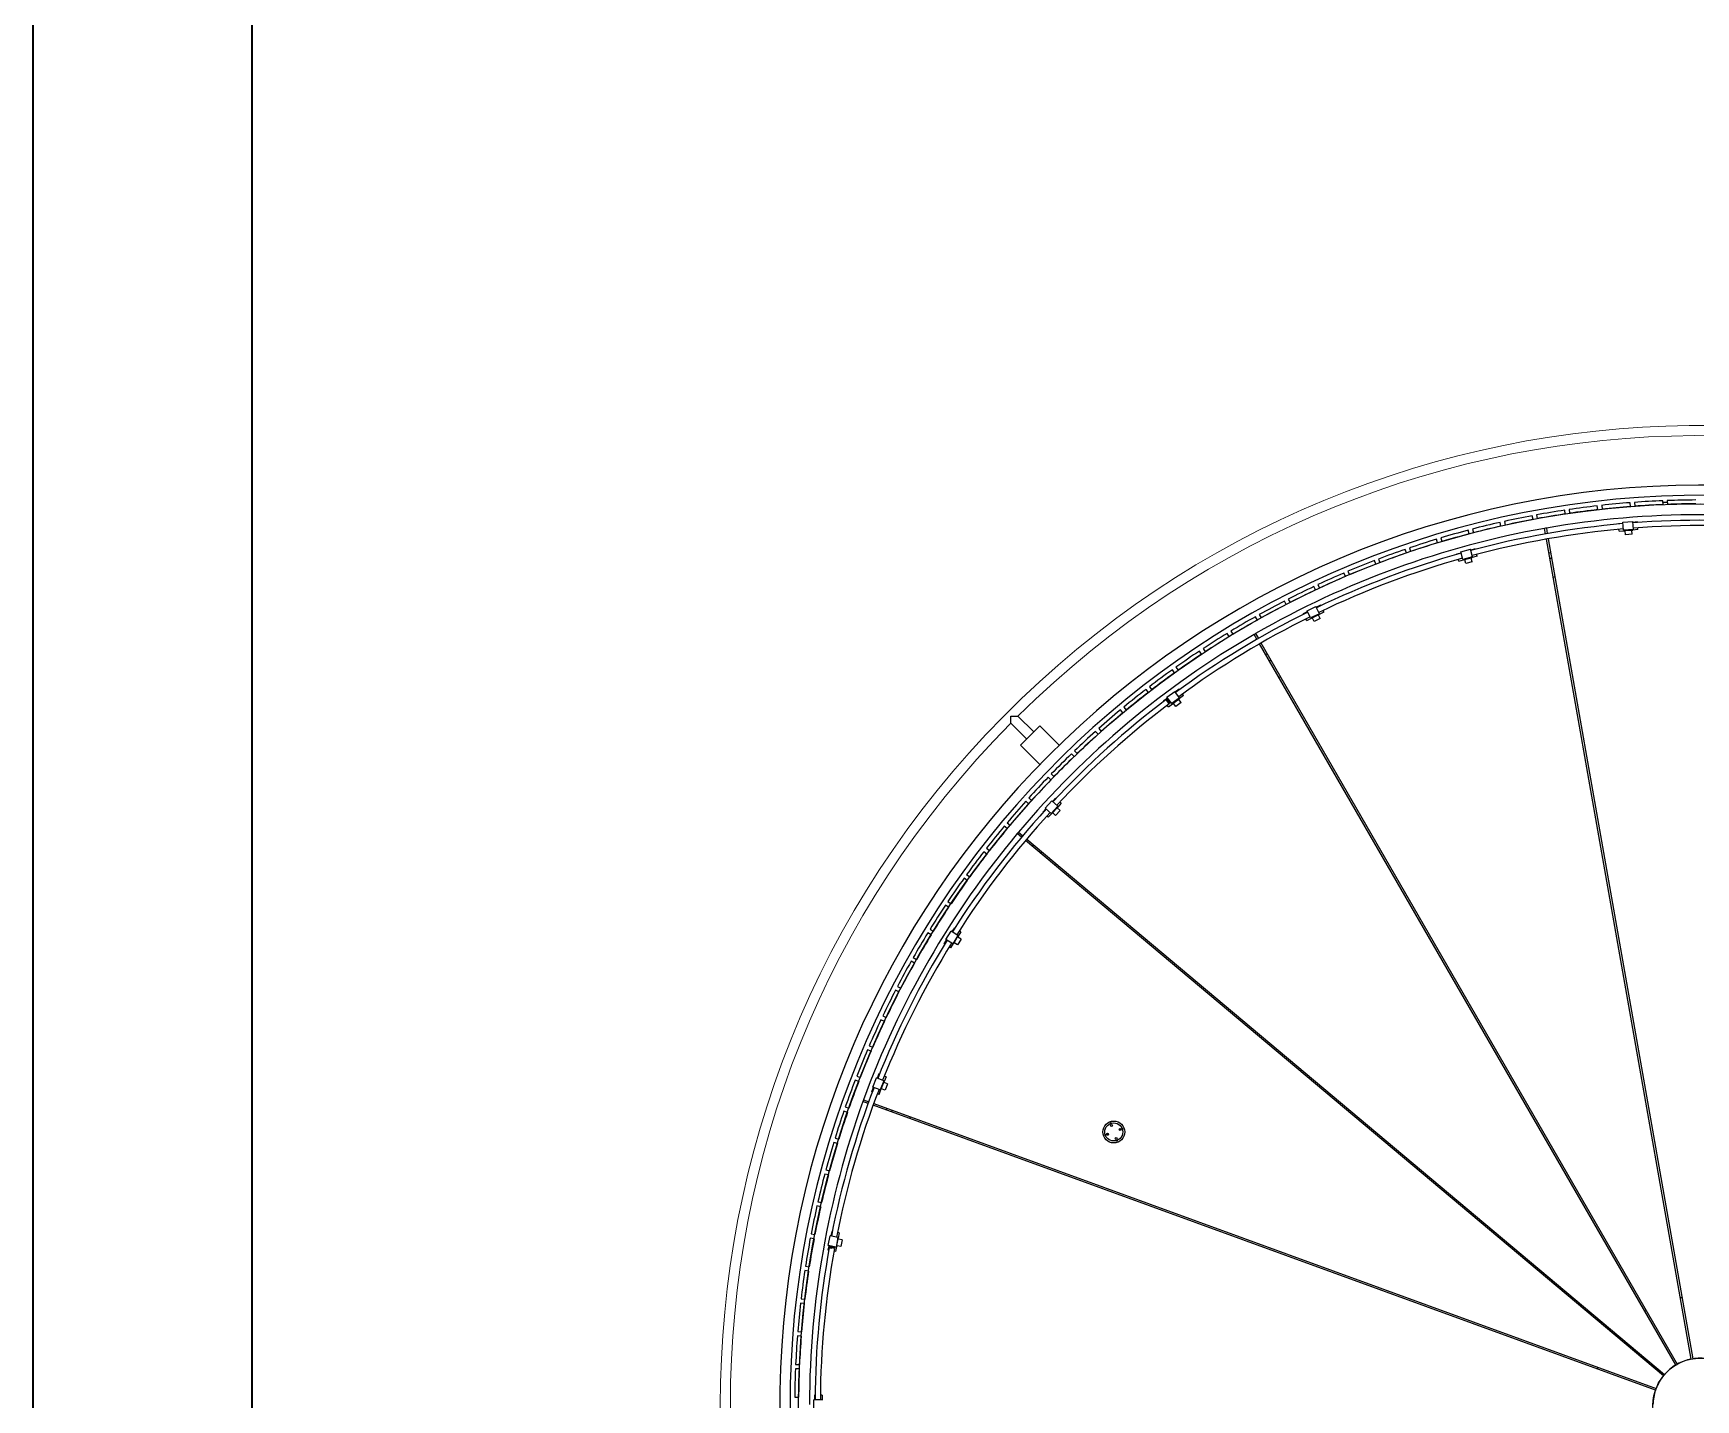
# Model space of a CAD drawing. Header units: millimetres. Extents: x 0 to 100323, y 0 to 59400.
# Drawn here: x 0 to 15212, y 22267 to 34771 of the extents above; entities that cross this region are included whole.
import ezdxf

# ---------------------------------------------------------------- set-up
doc = ezdxf.new("R2010")
doc.units = ezdxf.units.MM
doc.header["$LTSCALE"] = 100
doc.layers.get('0').update_dxf_attribs({"lineweight": 18})
doc.layers.add('Border', color=7, linetype='Continuous', lineweight=35)
doc.layers.add('Visible', color=7, linetype='Continuous', lineweight=25)
doc.layers.add('P_Cable Ducts (CD)', color=30, linetype='Continuous', lineweight=18, true_color=0xff7f00)
doc.layers.add('P_Condensate (CS)', color=40, linetype='Continuous', lineweight=18, true_color=0xffbf00)

# ---------------------------------------------------------------- blocks, each defined once
blk = doc.blocks.new('Borders Bigadan Border')
at = {"layer": 'Border'}
for p, q in [((0, 0), (0, 594)), ((20, 589), (20, 5))]:
    blk.add_line(p, q, dxfattribs=at)

msp = doc.modelspace()

# ---------------------------------------------------------------- linework, layer by layer
at = {"layer": 'P_Cable Ducts (CD)'}
msp.add_arc((15252.6, 22215.6), 8874, 45.97008, 134.703, dxfattribs=at)
at = {"layer": 'P_Condensate (CS)'}
for radius, start, end in [(8966, 45.96509, 314.03491), (8874, 135.297, 224.703)]:
    msp.add_arc((15252.6, 22215.6), radius, start, end, dxfattribs=at)
at = {"layer": 'Visible'}
for p, q in [((14315.4, 30412.2), (14311.5, 30447)), ((14351.3, 30451.4), (14355.1, 30416.7)), ((14613.6, 30440.8), (14611, 30475.7)), ((14650.9, 30478.7), (14653.5, 30443.8)), ((14912.7, 30458.6), (14911.4, 30493.6)), ((14952, 30477.7), (14912, 30477.7)), ((14951.3, 30495.1), (14952.7, 30460.2)), ((13429.6, 30261.7), (13422, 30295.8)), ((13461, 30304.6), (13468.7, 30270.4)), ((13723, 30322.6), (13716.6, 30357)), ((13755.9, 30364.3), (13762.3, 30329.9)), ((14018.4, 30372.8), (14013.2, 30407.4)), ((14052.8, 30413.3), (14057.9, 30378.7)), ((14504.2, 30285), (14545.1, 30288.3)), ((14504.6, 30280.2), (14504.2, 30285)), ((14546.1, 30288.4), (14545.1, 30288.3)), ((14545.4, 30296.4), (14635.1, 30303.7)), ((14551.4, 30223.6), (14545.4, 30296.4)), ((14641.1, 30231), (14635.1, 30303.7)), ((14636.8, 30295.8), (14635.8, 30295.7)), ((14677.6, 30299.2), (14636.8, 30295.8)), ((14678, 30294.4), (14677.6, 30299.2)), ((12850.5, 30108.2), (12840.4, 30141.7)), ((12878.7, 30153.2), (12888.8, 30119.7)), ((13138.7, 30190.2), (13129.8, 30224)), ((13168.5, 30234.2), (13177.4, 30200.3)), ((13838.3, 30190.3), (13829.5, 30240.4)), ((13845.3, 30243.2), (13854.1, 30193.1)), ((15169.8, 22639.5), (13846.7, 30142.8)), ((13862.5, 30145.5), (15185.5, 22642.3)), ((14509.9, 30215.2), (14508.5, 30232)), ((14509.9, 30215.2), (14556.8, 30219)), ((14641.1, 30231), (14551.4, 30223.6)), ((14556.3, 30224), (14556.8, 30219)), ((14565.7, 30219.8), (14556.8, 30219)), ((14559.3, 30224.3), (14559.5, 30222.3)), ((14565.5, 30222.8), (14559.5, 30222.3)), ((14627.3, 30227.8), (14565.5, 30222.8)), ((14565.7, 30219.8), (14627.5, 30224.8)), ((14565.7, 30219.8), (14566, 30216.8)), ((14568.7, 30182.9), (14566, 30216.8)), ((14630.5, 30188), (14568.7, 30182.9)), ((14627.3, 30227.8), (14633.3, 30228.3)), ((14627.5, 30224.8), (14636.5, 30225.6)), ((14627.8, 30221.8), (14627.5, 30224.8)), ((14630.5, 30188), (14627.8, 30221.8)), ((14633.1, 30230.3), (14633.3, 30228.3)), ((14636.1, 30230.5), (14636.5, 30225.6)), ((14683.3, 30229.4), (14636.5, 30225.6)), ((14683.3, 30229.4), (14682, 30246.2)), ((12565.5, 30015.7), (12554.2, 30048.9)), ((12592, 30061.8), (12603.4, 30028.7)), ((13024.6, 30007.3), (13064.2, 30018.2)), ((13025.9, 30002.7), (13024.6, 30007.3)), ((13063, 30026.1), (13149.8, 30050)), ((13082.3, 29955.7), (13063, 30026.1)), ((13065.1, 30018.4), (13064.2, 30018.2)), ((13169.1, 29979.6), (13082.3, 29955.7)), ((13156.2, 29973.9), (13096.4, 29957.5)), ((13097.2, 29954.6), (13157, 29971)), ((13169.1, 29979.6), (13149.8, 30050)), ((13152.9, 30042.5), (13151.9, 30042.2)), ((13192.4, 30053.3), (13152.9, 30042.5)), ((13156.2, 29973.9), (13162, 29975.5)), ((13157, 29971), (13165.6, 29973.4)), ((13157.8, 29968.1), (13157, 29971)), ((13166.7, 29935.3), (13157.8, 29968.1)), ((13161.4, 29977.4), (13162, 29975.5)), ((13164.3, 29978.2), (13165.6, 29973.4)), ((13211, 29985.8), (13165.6, 29973.4)), ((13193.7, 30048.7), (13192.4, 30053.3)), ((13211, 29985.8), (13206.5, 30002.1)), ((13869.1, 30015.7), (13884.8, 30018.8)), ((12006.5, 29800.2), (11992.8, 29832.4)), ((12029.6, 29848), (12043.3, 29815.8)), ((12284.1, 29913), (12271.5, 29945.7)), ((12308.9, 29960), (12321.4, 29927.3)), ((13043.2, 29939.8), (13038.7, 29956.1)), ((13043.2, 29939.8), (13088.5, 29952.2)), ((13087.2, 29957.1), (13088.5, 29952.2)), ((13097.2, 29954.6), (13088.5, 29952.2)), ((13090.1, 29957.9), (13090.6, 29955.9)), ((13096.4, 29957.5), (13090.6, 29955.9)), ((13097.2, 29954.6), (13098, 29951.7)), ((13107, 29918.9), (13098, 29951.7)), ((13166.7, 29935.3), (13107, 29918.9)), ((11733.2, 29677.3), (11718.4, 29709)), ((11754.6, 29726), (11769.5, 29694.3)), ((11464.6, 29544.6), (11448.6, 29575.7)), ((11484.2, 29594), (11500.2, 29562.9)), ((11656.2, 29486.4), (11737.1, 29525.9)), ((11769.1, 29460.2), (11737.1, 29525.9)), ((11741.5, 29519.1), (11740.6, 29518.7)), ((11778.4, 29537.1), (11741.5, 29519.1)), ((11780.5, 29532.8), (11778.4, 29537.1)), ((11201, 29402.2), (11183.9, 29432.7)), ((11218.8, 29452.3), (11235.9, 29421.8)), ((11622, 29460.8), (11658.8, 29478.8)), ((11624.1, 29456.5), (11622, 29460.8)), ((11652.7, 29397.9), (11645.3, 29413.1)), ((11652.7, 29397.9), (11694.9, 29418.5)), ((11688.2, 29420.8), (11656.2, 29486.4)), ((11659.7, 29479.2), (11658.8, 29478.8)), ((11769.1, 29460.2), (11688.2, 29420.8)), ((11692.7, 29423), (11694.9, 29418.5)), ((11703, 29422.4), (11694.9, 29418.5)), ((11695.4, 29424.3), (11696.3, 29422.5)), ((11701.7, 29425.1), (11696.3, 29422.5)), ((11757.4, 29452.3), (11701.7, 29425.1)), ((11703, 29422.4), (11758.7, 29449.6)), ((11703, 29422.4), (11704.3, 29419.7)), ((11719.2, 29389.2), (11704.3, 29419.7)), ((11774.9, 29416.4), (11719.2, 29389.2)), ((11757.4, 29452.3), (11762.8, 29454.9)), ((11758.7, 29449.6), (11766.8, 29453.6)), ((11760, 29446.9), (11758.7, 29449.6)), ((11774.9, 29416.4), (11760, 29446.9)), ((11761.9, 29456.7), (11762.8, 29454.9)), ((11764.6, 29458.1), (11766.8, 29453.6)), ((11809, 29474.2), (11766.8, 29453.6)), ((11809, 29474.2), (11801.6, 29489.3)), ((10942.7, 29250.3), (10924.5, 29280.2)), ((10958.7, 29301), (10976.9, 29271.2)), ((11196.1, 29225.7), (11170.7, 29269.7)), ((11184.6, 29277.7), (11210, 29233.7)), ((10690.1, 29089.2), (10670.8, 29118.4)), ((10704.2, 29140.5), (10723.5, 29111.2)), ((15029.8, 22585.6), (11220.3, 29183.9)), ((11234.1, 29191.9), (15043.6, 22593.6)), ((11276.8, 29085.9), (11291.2, 29093)), ((10443.5, 28919), (10423.2, 28947.5)), ((10455.8, 28970.7), (10476.1, 28942.2)), ((10203.3, 28740), (10182, 28767.7)), ((10213.7, 28792.1), (10235, 28764.4)), ((10484.2, 28768.2), (10451.3, 28743.7)), ((10487, 28764.3), (10484.2, 28768.2)), ((9978.2, 28604.8), (10000.5, 28577.9)), ((10344.6, 28664.3), (10377.5, 28688.8)), ((10347.4, 28660.4), (10344.6, 28664.3)), ((10395, 28635.9), (10365.9, 28674.4)), ((10368.1, 28671.5), (10368.6, 28672.6)), ((10368.1, 28671.5), (10380.5, 28655.2)), ((10368.1, 28671.5), (10368.1, 28671.5)), ((10400.6, 28640.1), (10371.5, 28678.7)), ((10373.7, 28675.7), (10372.6, 28675.6)), ((10373.5, 28695.8), (10445.7, 28749.5)), ((10417.1, 28637.2), (10373.5, 28695.8)), ((10373.7, 28675.8), (10373.7, 28675.7)), ((10373.7, 28675.7), (10386.1, 28659.4)), ((10386.4, 28608.1), (10376.3, 28621.7)), ((10378.3, 28689.4), (10377.5, 28688.8)), ((10386.4, 28608.1), (10424.1, 28636.2)), ((10392.8, 28638.8), (10394, 28639)), ((10398.4, 28643), (10398, 28642)), ((10489.3, 28691), (10417.1, 28637.2)), ((10421.1, 28640.2), (10424.1, 28636.2)), ((10423.5, 28642), (10424.7, 28640.4)), ((10431.3, 28641.6), (10424.1, 28636.2)), ((10429.5, 28644), (10424.7, 28640.4)), ((10479.2, 28681), (10429.5, 28644)), ((10431.3, 28641.6), (10481, 28678.6)), ((10431.3, 28641.6), (10433.1, 28639.2)), ((10453.4, 28611.9), (10433.1, 28639.2)), ((10489.3, 28691), (10445.7, 28749.5)), ((10451.3, 28743.7), (10450.5, 28743.1)), ((10503.1, 28648.9), (10453.4, 28611.9)), ((10479.2, 28681), (10484, 28684.6)), ((10481, 28678.6), (10488.2, 28684)), ((10482.8, 28676.2), (10481, 28678.6)), ((10503.1, 28648.9), (10482.8, 28676.2)), ((10482.9, 28686.2), (10484, 28684.6)), ((10485.3, 28688), (10488.2, 28684)), ((10525.9, 28712), (10488.2, 28684)), ((10525.9, 28712), (10515.9, 28725.6)), ((9089.5, 28313.7), (8945.3, 28457.9)), ((9154.5, 28378.8), (9010.4, 28522.9)), ((9969.7, 28552.3), (9947.4, 28579.2)), ((9033.6, 28257.9), (9210.4, 28434.6)), ((9387.8, 28257.2), (9210.4, 28434.6)), ((9743.1, 28356.3), (9719.8, 28382.4)), ((9749.7, 28409.1), (9773, 28382.9)), ((9033.6, 28257.9), (9211.1, 28080.4)), ((9523.8, 28152.2), (9499.5, 28177.4)), ((9528.4, 28205.2), (9552.6, 28179.9)), ((9314.7, 27993.3), (9339.8, 27969)), ((9312, 27940.3), (9286.9, 27964.6)), ((9108.1, 27720.8), (9082, 27744.2)), ((9108.8, 27773.9), (9134.8, 27750.5)), ((9259.1, 27681.6), (9320.1, 27747.7)), ((9373.8, 27698.2), (9312.8, 27632.1)), ((9373.8, 27698.2), (9320.1, 27747.7)), ((9365.8, 27686.6), (9323.8, 27641)), ((9326.7, 27743), (9326, 27742.3)), ((9354.5, 27773.2), (9326.7, 27743)), ((9358, 27769.9), (9354.5, 27773.2)), ((9365.8, 27686.6), (9369.9, 27691)), ((9368, 27684.5), (9374.1, 27691.2)), ((9368.4, 27692.3), (9369.9, 27691)), ((9370.4, 27694.6), (9374.1, 27691.2)), ((9406, 27725.7), (9374.1, 27691.2)), ((9406, 27725.7), (9393.5, 27737.2)), ((8911, 27547.2), (8937.9, 27524.7)), ((9236.5, 27645.3), (9264.3, 27675.4)), ((9240.1, 27642), (9236.5, 27645.3)), ((9312.8, 27632.1), (9259.1, 27681.6)), ((9265, 27676.1), (9264.3, 27675.4)), ((9288, 27597.8), (9275.6, 27609.2)), ((9288, 27597.8), (9319.9, 27632.4)), ((9316.2, 27635.7), (9319.9, 27632.4)), ((9318.2, 27637.9), (9319.7, 27636.6)), ((9323.8, 27641), (9319.7, 27636.6)), ((9326, 27639), (9319.9, 27632.4)), ((9326, 27639), (9368, 27684.5)), ((9326, 27639), (9328.2, 27636.9)), ((9353.2, 27613.9), (9328.2, 27636.9)), ((9395.2, 27659.5), (9353.2, 27613.9)), ((9370.2, 27682.5), (9368, 27684.5)), ((9395.2, 27659.5), (9370.2, 27682.5)), ((8912.2, 27494), (8885.4, 27516.5)), ((9043.2, 27415.5), (9004.2, 27448.2)), ((9014.5, 27460.5), (9053.5, 27427.8)), ((14916.7, 22487.1), (9080.2, 27384.5)), ((9090.5, 27396.7), (14927, 22499.3)), ((8724.7, 27260.3), (8697.1, 27281.8)), ((8721.6, 27313.4), (8749.3, 27291.9)), ((9144.8, 27330.3), (9153.7, 27343.7)), ((8545.9, 27020), (8517.5, 27040.4)), ((8540.8, 27072.9), (8569.2, 27052.4)), ((8375.8, 26773.3), (8346.7, 26792.7)), ((8368.9, 26826), (8398, 26806.6)), ((8214.9, 26520.6), (8185.1, 26538.9)), ((8206, 26573), (8235.8, 26554.6)), ((8336.1, 26438.9), (8357.8, 26473.6)), ((8351.6, 26478.7), (8399.3, 26555)), ((8413.5, 26440), (8351.6, 26478.7)), ((8358.4, 26474.5), (8357.8, 26473.6)), ((8461.2, 26516.3), (8399.3, 26555)), ((8406.6, 26551.6), (8406.1, 26550.8)), ((8428.4, 26586.4), (8406.6, 26551.6)), ((8461.2, 26516.3), (8413.5, 26440)), ((8455.5, 26503.4), (8422.6, 26450.8)), ((8425.1, 26449.2), (8458, 26501.8)), ((8432.4, 26583.8), (8428.4, 26586.4)), ((8455.5, 26503.4), (8458.6, 26508.5)), ((8489.4, 26482.2), (8456.5, 26429.6)), ((8457, 26509.5), (8458.6, 26508.5)), ((8458, 26501.8), (8462.8, 26509.4)), ((8460.6, 26500.2), (8458, 26501.8)), ((8458.5, 26512.1), (8462.8, 26509.4)), ((8489.4, 26482.2), (8460.6, 26500.2)), ((8487.7, 26549.3), (8462.8, 26509.4)), ((8487.7, 26549.3), (8473.4, 26558.2)), ((8340.2, 26436.3), (8336.1, 26438.9)), ((8395.4, 26401.8), (8381.1, 26410.7)), ((8395.4, 26401.8), (8420.4, 26441.6)), ((8416.1, 26444.3), (8420.4, 26441.6)), ((8417.7, 26446.8), (8419.4, 26445.7)), ((8422.6, 26450.8), (8419.4, 26445.7)), ((8425.1, 26449.2), (8420.4, 26441.6)), ((8425.1, 26449.2), (8427.7, 26447.6)), ((8456.5, 26429.6), (8427.7, 26447.6)), ((8063.2, 26262.2), (8032.7, 26279.4)), ((8052.4, 26314.2), (8082.9, 26297)), ((7921, 25998.4), (7889.9, 26014.6)), ((7908.4, 26050.1), (7939.4, 26033.9)), ((7788.5, 25729.7), (7756.8, 25744.7)), ((7774, 25780.9), (7805.6, 25765.9)), ((7665.8, 25456.4), (7633.6, 25470.2)), ((7649.4, 25507), (7681.6, 25493.1)), ((7553.1, 25178.8), (7520.5, 25191.4)), ((7534.9, 25228.7), (7567.6, 25216.1)), ((7674.3, 25086.8), (7689.2, 25124.9)), ((7682.2, 25128.8), (7714.9, 25212.6)), ((7750.1, 25102.2), (7682.2, 25128.8)), ((7689.6, 25125.9), (7689.2, 25124.9)), ((7782.9, 25186), (7714.9, 25212.6)), ((7722.8, 25210.6), (7722.4, 25209.7)), ((7737.7, 25248.8), (7722.8, 25210.6)), ((7742.2, 25247), (7737.7, 25248.8)), ((7739.5, 25061.3), (7756.6, 25105)), ((7782.9, 25186), (7750.1, 25102.2)), ((7752, 25106.8), (7756.6, 25105)), ((7753.1, 25109.6), (7754.9, 25108.9)), ((7757.1, 25114.5), (7754.9, 25108.9)), ((7759.9, 25113.4), (7756.6, 25105)), ((7779.7, 25172.2), (7757.1, 25114.5)), ((7759.9, 25113.4), (7782.5, 25171.1)), ((7759.9, 25113.4), (7762.7, 25112.3)), ((7794.4, 25099.9), (7762.7, 25112.3)), ((7779.7, 25172.2), (7781.9, 25177.8)), ((7780, 25178.6), (7781.9, 25177.8)), ((7781.1, 25181.3), (7785.8, 25179.5)), ((7782.5, 25171.1), (7785.8, 25179.5)), ((7785.3, 25170.1), (7782.5, 25171.1)), ((7816.9, 25157.7), (7785.3, 25170.1)), ((7802.9, 25223.3), (7785.8, 25179.5)), ((7802.9, 25223.3), (7787.2, 25229.4)), ((7816.9, 25157.7), (7794.4, 25099.9)), ((7639.2, 24978.2), (7591.4, 24995.6)), ((7596.9, 25010.6), (7644.7, 24993.2)), ((7678.8, 25085), (7674.3, 25086.8)), ((14844.1, 22355.8), (7684.6, 24961.7)), ((7690, 24976.7), (14849.6, 22370.8)), ((7739.5, 25061.3), (7723.8, 25067.4)), ((7450.6, 24897.2), (7417.5, 24908.7)), ((7430.6, 24946.5), (7463.7, 24935)), ((7805.8, 24917.5), (7810.9, 24932.7)), ((7336.6, 24660.7), (7370.1, 24650.4)), ((7358.4, 24612.2), (7324.9, 24622.4)), ((7253.1, 24371.6), (7286.9, 24362.6)), ((7276.6, 24323.9), (7242.8, 24333)), ((7205.3, 24032.9), (7171.2, 24040.7)), ((7180.1, 24079.7), (7214.2, 24071.9)), ((7144.6, 23739.5), (7110.2, 23746.1)), ((7117.7, 23785.4), (7152.1, 23778.8)), ((7274, 23678.3), (7290.7, 23766.8)), ((7362.4, 23753.2), (7290.7, 23766.8)), ((7298.7, 23766.3), (7298.6, 23765.3)), ((7306.4, 23806.5), (7298.7, 23766.3)), ((7311.1, 23805.6), (7306.4, 23806.5)), ((7362.4, 23753.2), (7345.7, 23664.8)), ((7361.8, 23739.1), (7350.3, 23678.1)), ((7353.2, 23677.6), (7364.7, 23738.5)), ((7375.1, 23793.5), (7358.5, 23796.7)), ((7360.9, 23745.3), (7362.9, 23745)), ((7361.5, 23748.3), (7366.4, 23747.4)), ((7361.8, 23739.1), (7362.9, 23745)), ((7364.7, 23738.5), (7366.4, 23747.4)), ((7367.7, 23738), (7364.7, 23738.5)), ((7375.1, 23793.5), (7366.4, 23747.4)), ((7401.1, 23731.6), (7367.7, 23738)), ((7401.1, 23731.6), (7389.6, 23670.7)), ((7345.7, 23664.8), (7274, 23678.3)), ((7274, 23635.6), (7281.6, 23675.9)), ((7278.8, 23634.7), (7274, 23635.6)), ((7281.8, 23676.8), (7281.6, 23675.9)), ((7330.7, 23650.5), (7283.2, 23659.1)), ((7331.9, 23657.4), (7284.4, 23666)), ((7286.7, 23658.5), (7286.4, 23659.6)), ((7286.7, 23658.5), (7306.9, 23654.8)), ((7286.7, 23658.5), (7286.7, 23658.5)), ((7288, 23665.4), (7287.3, 23664.5)), ((7288, 23665.4), (7308.2, 23661.7)), ((7288, 23665.4), (7288, 23665.4)), ((7342.8, 23622.6), (7326.2, 23625.7)), ((7327.1, 23651.2), (7327.8, 23652)), ((7328.3, 23658), (7328.7, 23657)), ((7342.8, 23622.6), (7351.5, 23668.7)), ((7346.6, 23669.7), (7351.5, 23668.7)), ((7347.2, 23672.6), (7349.2, 23672.2)), ((7350.3, 23678.1), (7349.2, 23672.2)), ((7353.2, 23677.6), (7351.5, 23668.7)), ((7353.2, 23677.6), (7356.2, 23677)), ((7389.6, 23670.7), (7356.2, 23677)), ((7094.6, 23444.1), (7060, 23449.4)), ((7066.1, 23488.9), (7100.7, 23483.6)), ((7055.4, 23147.1), (7020.6, 23151.1)), ((7025.2, 23190.8), (7060, 23186.8)), ((7027, 22848.8), (6992.1, 22851.6)), ((6995.2, 22891.4), (7030.1, 22888.7)), ((7009.4, 22549.7), (6974.4, 22551.2)), ((6976.1, 22591.2), (7011.1, 22589.7)), ((6968, 22290.4), (7003, 22290.2)), ((7141.1, 22177.4), (7141.2, 22267.4)), ((7214.2, 22267.3), (7141.2, 22267.4)), ((7154, 22309.4), (7149.2, 22309.4)), ((7149.2, 22309.4), (7149.2, 22268.4)), ((7149.2, 22268.4), (7149.2, 22267.4)), ((7219.2, 22309.3), (7202.3, 22309.3)), ((7219.2, 22309.3), (7219.2, 22262.3))]:
    msp.add_line(p, q, dxfattribs=at)
for centre, radius in [((15252.6, 22215.6), 8250), ((9887.2, 24717.6), 100), ((9887.2, 24717.6), 82.5), ((9828.4, 24696.2), 9), ((9828.4, 24696.2), 8.75), ((9865.8, 24776.3), 9), ((9865.8, 24776.3), 8.75), ((9908.5, 24658.9), 9), ((9908.5, 24658.9), 8.75), ((9945.9, 24739), 9), ((9945.9, 24739), 8.75), ((15252.6, 22215.6), 431.9)]:
    msp.add_circle(centre, radius, dxfattribs=at)
for centre, radius, start, end in [((15252.6, 22215.6), 8420, 9.75585, 276.75081), ((15252.6, 22215.6), 8326.9, 9.19557, 276.32923), ((15252.6, 22215.6), 8285, 96.52254, 98.32684), ((15252.6, 22215.6), 8285, 94.44162, 96.24592), ((15252.6, 22215.6), 8250, 94.44221, 96.24533), ((15252.6, 22215.6), 8285, 92.36069, 94.16499), ((15252.6, 22215.6), 8250, 92.36128, 94.16441), ((15252.6, 22215.6), 8285, 90.27977, 92.08407), ((15252.6, 22215.6), 8250, 90.28036, 92.08348), ((15252.6, 22215.6), 8099.1, 95.00225, 105.0241), ((15252.6, 22215.6), 8285, 102.76532, 104.56962), ((15252.6, 22215.6), 8285, 100.68439, 102.48869), ((15252.6, 22215.6), 8250, 100.68498, 102.48811), ((15252.6, 22215.6), 8285, 98.60347, 100.40777), ((15252.6, 22215.6), 8250, 98.60406, 100.40718), ((15252.6, 22215.6), 8150, 80.05624, 99.94376), ((15252.6, 22215.6), 8250, 96.52313, 98.32626), ((15252.6, 22215.6), 8099.1, 84.4887, 94.36556), ((15252.6, 22215.6), 8150, 100.05624, 119.94376), ((15252.6, 22215.6), 8285, 106.92717, 108.73147), ((15252.6, 22215.6), 8285, 104.84624, 106.65054), ((15252.6, 22215.6), 8250, 104.84683, 106.64996), ((15252.6, 22215.6), 8050.8, 95.00416, 105.02219), ((15252.6, 22215.6), 8250, 102.76591, 104.56903), ((15252.6, 22215.6), 8150, 99.94376, 100.05624), ((15252.6, 22215.6), 8050.8, 84.4887, 94.36365), ((15252.6, 22215.6), 8099.1, 105.66079, 115.68264), ((15252.6, 22215.6), 8285, 109.00809, 110.81239), ((15252.6, 22215.6), 8250, 109.00868, 110.81181), ((15252.6, 22215.6), 8250, 106.92775, 108.73088), ((15252.6, 22215.6), 8285, 113.16994, 114.97424), ((15252.6, 22215.6), 8050.8, 105.6627, 115.68073), ((15252.6, 22215.6), 8285, 111.08902, 112.89332), ((15252.6, 22215.6), 8250, 111.0896, 112.89273), ((15252.6, 22215.6), 7870, 99.94176, 100.05824), ((15252.6, 22215.6), 8285, 115.25087, 117.05517), ((15252.6, 22215.6), 8250, 115.25145, 117.05458), ((15252.6, 22215.6), 8250, 113.17053, 114.97366), ((15252.6, 22215.6), 7695, 99.94043, 100.05957), ((15252.6, 22215.6), 8285, 117.33179, 119.13609), ((15252.6, 22215.6), 8250, 117.33238, 119.13551), ((15252.6, 22215.6), 8099.1, 116.31933, 126.34118), ((15252.6, 22215.6), 8050.8, 116.32124, 126.33927), ((15252.6, 22215.6), 8285, 119.41272, 121.21702), ((15252.6, 22215.6), 8250, 119.4133, 121.21643), ((15252.6, 22215.6), 8150, 120.05624, 139.94376), ((15252.6, 22215.6), 8285, 121.49364, 123.29794), ((15252.6, 22215.6), 8250, 121.49423, 123.29736), ((15252.6, 22215.6), 8150, 119.94376, 120.05624), ((15252.6, 22215.6), 8285, 123.57457, 125.37887), ((15252.6, 22215.6), 8250, 123.57515, 125.37828), ((15252.6, 22215.6), 8285, 125.65549, 127.45979), ((15252.6, 22215.6), 8250, 125.65608, 127.45921), ((15252.6, 22215.6), 7870, 119.94176, 120.05824), ((15252.6, 22215.6), 8285, 127.73642, 129.54072), ((15252.6, 22215.6), 7695, 119.94043, 120.05957), ((15252.6, 22215.6), 8099.1, 127.11109, 136.99972), ((15252.6, 22215.6), 8050.8, 127.11109, 136.99781), ((15252.6, 22215.6), 8250, 127.737, 129.54013), ((10373.2, 28670.6), 5, 96.96653, 157.20597), ((15252.6, 22215.6), 8099.1, 126.97787, 127.06142), ((10393.4, 28643.9), 5, 276.96653, 337.20597), ((15252.6, 22215.6), 8050.8, 126.97978, 127.06142), ((15252.6, 22215.6), 8285, 129.81734, 131.62164), ((15252.6, 22215.6), 8250, 129.81793, 131.62106), ((15252.6, 22215.6), 8285, 131.89827, 133.70257), ((15252.6, 22215.6), 8250, 131.89885, 133.70198), ((15252.6, 22215.6), 8285, 133.97919, 135.78349), ((15252.6, 22215.6), 8250, 133.97978, 135.7829), ((15252.6, 22215.6), 8285, 136.06012, 137.86442), ((15252.6, 22215.6), 8250, 136.0607, 137.86383), ((15252.6, 22215.6), 8285, 138.14104, 139.94534), ((15252.6, 22215.6), 8250, 138.14163, 139.94475), ((15252.6, 22215.6), 8099.1, 137.63641, 147.65826), ((15252.6, 22215.6), 8050.8, 137.63832, 147.65635), ((15252.6, 22215.6), 8150, 140.05624, 159.94376), ((15252.6, 22215.6), 8285, 140.22197, 142.02627), ((15252.6, 22215.6), 8250, 140.22255, 142.02568), ((15252.6, 22215.6), 8150, 139.94376, 140.05624), ((15252.6, 22215.6), 8285, 142.30289, 144.10719), ((15252.6, 22215.6), 8250, 142.30348, 144.1066), ((15252.6, 22215.6), 7870, 139.94176, 140.05824), ((15252.6, 22215.6), 7695, 139.94043, 140.05957), ((15252.6, 22215.6), 8285, 144.38382, 146.18812), ((15252.6, 22215.6), 8250, 144.3844, 146.18753), ((15252.6, 22215.6), 8285, 146.46474, 148.26904), ((15252.6, 22215.6), 8250, 146.46533, 148.26845), ((15252.6, 22215.6), 8099.1, 148.29495, 158.3168), ((15252.6, 22215.6), 8285, 148.54567, 150.34997), ((15252.6, 22215.6), 8250, 148.54625, 150.34938), ((15252.6, 22215.6), 8050.8, 148.29686, 158.31489), ((15252.6, 22215.6), 8285, 150.62659, 152.43089), ((15252.6, 22215.6), 8250, 150.62718, 152.4303), ((15252.6, 22215.6), 8285, 152.70751, 154.51182), ((15252.6, 22215.6), 8250, 152.7081, 154.51123), ((15252.6, 22215.6), 8285, 154.78844, 156.59274), ((15252.6, 22215.6), 8250, 154.78903, 156.59215), ((15252.6, 22215.6), 8285, 156.86936, 158.67367), ((15252.6, 22215.6), 8250, 156.86995, 158.67308), ((15252.6, 22215.6), 8099.1, 158.95349, 168.97534), ((15252.6, 22215.6), 8050.8, 158.9554, 168.97343), ((15252.6, 22215.6), 8285, 158.95029, 160.75459), ((15252.6, 22215.6), 8250, 158.95088, 160.754), ((15252.6, 22215.6), 8150, 160.05624, 179.94376), ((15252.6, 22215.6), 8150, 159.94376, 160.05624), ((15252.6, 22215.6), 8285, 161.03121, 162.83551), ((15252.6, 22215.6), 8250, 161.0318, 162.83493), ((15252.6, 22215.6), 7870, 159.94176, 160.05824), ((15252.6, 22215.6), 7695, 159.94043, 160.05957), ((9859.8, 24792.8), 7, 38.60084, 181.39916), ((9812, 24690.2), 7, 128.60084, 271.39916), ((9962.3, 24744.9), 7, 308.60084, 91.39916), ((15252.6, 22215.6), 8285, 163.11214, 164.91644), ((15252.6, 22215.6), 8250, 163.11273, 164.91585), ((9914.5, 24642.4), 7, 218.60084, 1.39916), ((15252.6, 22215.6), 8285, 165.19306, 166.99736), ((15252.6, 22215.6), 8250, 165.19365, 166.99678), ((15252.6, 22215.6), 8285, 167.27399, 169.07829), ((15252.6, 22215.6), 8250, 167.27458, 169.0777), ((15252.6, 22215.6), 8285, 169.35491, 171.15921), ((15252.6, 22215.6), 8250, 169.3555, 171.15863), ((15252.6, 22215.6), 8099.1, 169.73347, 179.63388), ((15252.6, 22215.6), 8050.8, 169.73347, 179.63197), ((15252.6, 22215.6), 8099.1, 169.61203, 169.6838), ((7291.1, 23661.2), 5, 139.58892, 199.82836), ((7324, 23655.3), 5, 319.58892, 19.82836), ((15252.6, 22215.6), 8050.8, 169.61394, 169.6838), ((15252.6, 22215.6), 8285, 171.43584, 173.24014), ((15252.6, 22215.6), 8250, 171.43643, 173.23955), ((15252.6, 22215.6), 8285, 173.51676, 175.32106), ((15252.6, 22215.6), 8250, 173.51735, 175.32048), ((15252.6, 22215.6), 1000, 99.54163, 100.45837), ((15252.6, 22215.6), 1000, 119.54163, 120.45837), ((15252.6, 22215.6), 8285, 175.59769, 177.40199), ((15252.6, 22215.6), 8250, 175.59828, 177.4014), ((15252.6, 22215.6), 1000, 139.54163, 140.45837), ((15252.6, 22215.6), 8285, 177.67861, 179.48291), ((15252.6, 22215.6), 8250, 177.6792, 179.48233), ((15252.6, 22215.6), 1000, 159.54163, 160.45837), ((15252.6, 22215.6), 431.9, 121.06132, 138.93868), ((15252.6, 22215.6), 431.9, 101.06132, 118.93868), ((15252.6, 22215.6), 431.9, 81.06132, 98.93868), ((15252.6, 22215.6), 431.9, 141.06132, 158.93868), ((15252.6, 22215.6), 431.9, 161.06132, 178.93868)]:
    msp.add_arc(centre, radius, start, end, dxfattribs=at)
for points, knots in [([(8945.3, 28457.9), (8945.3, 28457.9), (8945.3, 28458.7), (8945.3, 28462.1), (8945.3, 28464.9), (8945.3, 28472.6), (8945.3, 28478), (8945.3, 28489.7), (8945.2, 28495.9), (8945.2, 28509.1), (8945.2, 28516.1), (8945.2, 28523), (8945.2, 28523), (8945.2, 28523)], [-8.8260277, -8.8260277, -8.8260277, -8.8260277, -7.5261885, -7.5261885, -6.0399076, -6.0399076, -4.0540411, -4.0540411, -2.0761884, -2.0761884, 0, 0, 0.0042895, 0.0042895, 0.0042895, 0.0042895]), ([(8945.2, 28523), (8945.2, 28523), (8945.3, 28523), (8952.2, 28523), (8959.2, 28523), (8972.3, 28523), (8978.6, 28523), (8990.3, 28523), (8995.7, 28523), (9003.4, 28523), (9006.1, 28522.9), (9009.5, 28522.9), (9010.4, 28522.9), (9010.4, 28522.9)], [-20.7358767, -20.7358767, -20.7358767, -20.7358767, -20.7306382, -20.7306382, -18.1911007, -18.1911007, -15.7722025, -15.7722025, -13.3491275, -13.3491275, -11.5350859, -11.5350859, -9.9519302, -9.9519302, -9.9519302, -9.9519302])]:
    msp.add_open_spline(points, degree=3, knots=knots, dxfattribs=at)

# ---------------------------------------------------------------- block references
at = {"xscale": 100, "yscale": 100, "zscale": 100}
msp.add_blockref('Borders Bigadan Border', (0, 0), dxfattribs=at)

doc.saveas('drawing.dxf')
